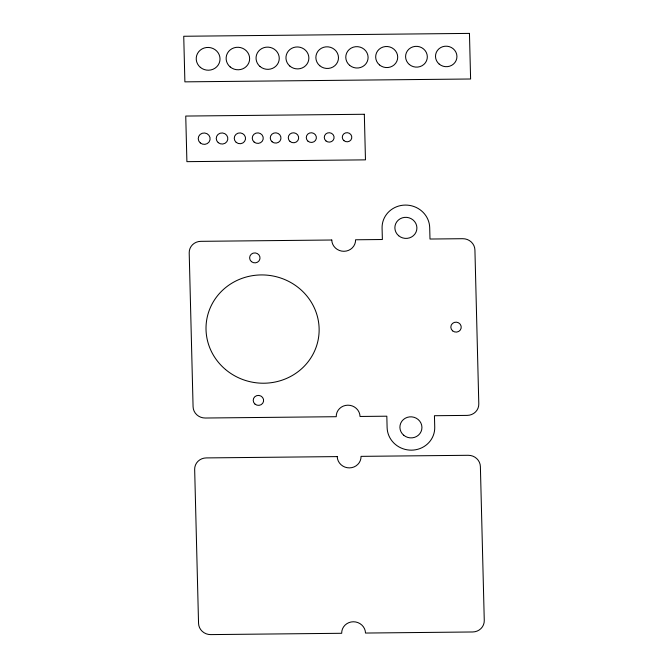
<?xml version="1.0" encoding="UTF-8"?>
<svg xmlns="http://www.w3.org/2000/svg" width="668" height="668" viewBox="0 0 668 668"><rect width="100%" height="100%" fill="white"/><g stroke="black" fill="none" stroke-linecap="round" stroke-linejoin="round"><path stroke-width="1" d="M469.454 33.4L183.733 36.264L184.886 81.855L470.606 78.999L469.454 33.4M364.327 114.27L185.746 116.057L186.898 161.656L365.471 159.861L364.327 114.27M331.771 240.012L200.817 241.332A11.924 11.389 8.7 0 0 189.203 252.846L193.077 406.737A11.924 11.389 8.7 0 0 205.276 418.018L336.229 416.707A11.924 11.389 8.7 0 1 347.844 405.184A11.924 11.389 8.7 0 1 360.035 416.465L386.822 416.197L387.114 427.595A23.839 22.779 8.7 0 0 411.496 450.157A23.839 22.779 8.7 0 0 434.734 427.119L434.442 415.721L467.183 415.396A11.924 11.389 8.7 0 0 478.797 403.873L474.923 249.982A11.924 11.389 8.7 0 0 462.724 238.701L429.992 239.035L429.699 227.629A23.839 22.779 8.7 0 0 405.317 205.076A23.839 22.779 8.7 0 0 382.079 228.114L382.372 239.511L355.585 239.779A11.924 11.389 8.7 0 1 343.962 251.293A11.924 11.389 8.7 0 1 331.771 240.012M337.231 456.603L206.278 457.914A11.924 11.389 8.7 0 0 194.664 469.429L198.546 623.319A11.924 11.389 8.7 0 0 210.737 634.6L341.69 633.289A11.924 11.389 8.7 0 1 353.305 621.766A11.924 11.389 8.7 0 1 365.505 633.047L472.643 631.978A11.924 11.389 8.7 0 0 484.267 620.455L480.384 466.573A11.924 11.389 8.7 0 0 468.193 455.292L361.046 456.361A11.924 11.389 8.7 0 1 349.431 467.884A11.924 11.389 8.7 0 1 337.231 456.603M225.542 369.521A56.621 54.091 8.7 0 0 318.118 340.029A56.621 54.091 8.7 0 0 244.054 277.671A56.621 54.091 8.7 0 0 225.542 369.521M251.41 261.614A5.219 4.985 8.7 0 0 259.935 258.9A5.219 4.985 8.7 0 0 253.114 253.155A5.219 4.985 8.7 0 0 251.41 261.614M255.001 404.107A5.219 4.985 8.7 0 0 263.534 401.393A5.219 4.985 8.7 0 0 256.712 395.648A5.219 4.985 8.7 0 0 255.001 404.107M452.62 330.86A5.219 4.985 8.7 0 0 461.145 328.147A5.219 4.985 8.7 0 0 454.324 322.402A5.219 4.985 8.7 0 0 452.62 330.86M343.92 140.647A4.768 4.559 8.7 0 0 351.719 138.167A4.768 4.559 8.7 0 0 345.481 132.915A4.768 4.559 8.7 0 0 343.92 140.647M325.967 140.94A4.918 4.701 8.7 0 0 334.008 138.376A4.918 4.701 8.7 0 0 327.579 132.957A4.918 4.701 8.7 0 0 325.967 140.94M308.015 141.224A5.068 4.843 8.7 0 0 316.298 138.585A5.068 4.843 8.7 0 0 309.668 133.007A5.068 4.843 8.7 0 0 308.015 141.224M290.062 141.507A5.219 4.985 8.7 0 0 298.588 138.794A5.219 4.985 8.7 0 0 291.766 133.049A5.219 4.985 8.7 0 0 290.062 141.507M272.101 141.791A5.361 5.127 8.7 0 0 280.877 138.994A5.361 5.127 8.7 0 0 273.855 133.091A5.361 5.127 8.7 0 0 272.101 141.791M254.149 142.075A5.511 5.269 8.7 0 0 263.159 139.203A5.511 5.269 8.7 0 0 255.953 133.132A5.511 5.269 8.7 0 0 254.149 142.075M236.196 142.359A5.661 5.411 8.7 0 0 245.448 139.412A5.661 5.411 8.7 0 0 238.042 133.174A5.661 5.411 8.7 0 0 236.196 142.359M218.236 142.651A5.812 5.553 8.7 0 0 227.738 139.62A5.812 5.553 8.7 0 0 220.139 133.224A5.812 5.553 8.7 0 0 218.236 142.651M200.283 142.935A5.962 5.695 8.7 0 0 210.028 139.829A5.962 5.695 8.7 0 0 202.229 133.266A5.962 5.695 8.7 0 0 200.283 142.935M200.325 67.334A11.924 11.389 8.7 0 0 219.814 61.13A11.924 11.389 8.7 0 0 204.224 48.004A11.924 11.389 8.7 0 0 200.325 67.334M230.184 66.934A11.773 11.247 8.7 0 0 249.431 60.805A11.773 11.247 8.7 0 0 234.034 47.837A11.773 11.247 8.7 0 0 230.184 66.934M260.044 66.524A11.623 11.105 8.7 0 0 279.049 60.471A11.623 11.105 8.7 0 0 263.843 47.678A11.623 11.105 8.7 0 0 260.044 66.524M289.904 66.124A11.473 10.964 8.7 0 0 308.666 60.145A11.473 10.964 8.7 0 0 293.653 47.511A11.473 10.964 8.7 0 0 289.904 66.124M319.763 65.723A11.323 10.822 8.7 0 0 338.284 59.819A11.323 10.822 8.7 0 0 323.471 47.353A11.323 10.822 8.7 0 0 319.763 65.723M349.623 65.314A11.172 10.68 8.7 0 0 367.901 59.494A11.172 10.68 8.7 0 0 353.28 47.186A11.172 10.68 8.7 0 0 349.623 65.314M379.482 64.913A11.03 10.529 8.7 0 0 397.51 59.168A11.03 10.529 8.7 0 0 383.09 47.027A11.03 10.529 8.7 0 0 379.482 64.913M409.342 64.504A10.88 10.387 8.7 0 0 427.128 58.842A10.88 10.387 8.7 0 0 412.899 46.86A10.88 10.387 8.7 0 0 409.342 64.504M439.21 64.103A10.73 10.245 8.7 0 0 456.745 58.517A10.73 10.245 8.7 0 0 442.709 46.702A10.73 10.245 8.7 0 0 439.21 64.103M398.679 235.746A11.03 10.529 8.7 0 0 416.707 230.009A11.03 10.529 8.7 0 0 402.286 217.86A11.03 10.529 8.7 0 0 398.679 235.746M403.714 435.235A11.03 10.529 8.7 0 0 421.742 429.491A11.03 10.529 8.7 0 0 407.313 417.35A11.03 10.529 8.7 0 0 403.714 435.235"/></g></svg>
